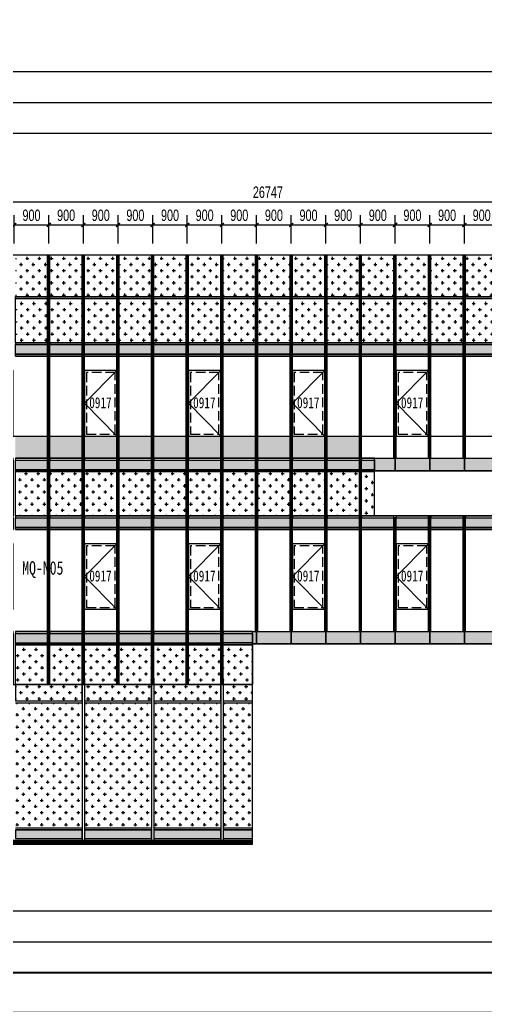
# Model space of a CAD drawing. Extents: x -483182 to 812890, y -390528 to -214858.
# Drawn here: x -155345 to -143251, y -353794 to -328048 of the extents above; entities that cross this region are included whole.
import ezdxf

# ---------------------------------------------------------------- set-up
doc = ezdxf.new("R2010")
doc.units = 0
doc.header["$LTSCALE"] = 1000
doc.header["$MEASUREMENT"] = 0
doc.linetypes.add('DASH', pattern=[0.35, 0.25, -0.1])
for name, color, linetype in [('01-标注_尺寸', 124, 'Continuous'), ('01-标注_符号', 200, 'Continuous'), ('05-填充_156', 156, 'Continuous'), ('05-填充_168', 168, 'Continuous'), ('05-填充_18', 18, 'Continuous'), ('05-填充_天正', 14, 'Continuous'), ('A-0-图名图例', 2, 'Continuous'), ('A-C_幕墙龙骨', 133, 'Continuous'), ('A-C_窗', 140, 'Continuous')]:
    doc.layers.add(name, color=color, linetype=linetype)
doc.layers.add('04-不打印_辅助线', color=165, linetype='Continuous', plot=False)
doc.styles.add('_TCH_DIM_T3', font='ros.shx', dxfattribs={"width": 0.705882, "bigfont": 'jd.shx'})
doc.styles.get("Standard").update_dxf_attribs({"font": 'STXIHEI_0.TTF', "width": 0.75})
doc.dimstyles.new('_TCH_ARCH&&100', dxfattribs={"dimtxt": 297.5, "dimasz": 100, "dimexe": 250, "dimexo": 300, "dimgap": 100, "dimtad": 1, "dimdec": 0, "dimzin": 0, "dimdsep": 46, "dimtxsty": '_TCH_DIM_T3', "dimblk": 'ARCHTICK', "dimcen": 0.09, "dimclrt": 7, "dimazin": 2, "dimtfac": 1, "dimtdec": 0, "dimtix": 1, "dimtmove": 2, "dimatfit": 3, "dimfxl": 0, "dimtolj": 1, "dimtzin": 0, "dimarcsym": 0})

# ---------------------------------------------------------------- blocks, each defined once
blk = doc.blocks.new('*U348')
at = {"layer": '05-填充_168'}
h = blk.add_hatch(color=256, dxfattribs=at)
h.dxf.hatch_style = 1
h.paths.add_polyline_path([(0, 50), (767, 50), (767, 275), (0, 275)])
for points in [[(0, 325), (767, 325)], [(0, 275), (767, 275)], [(0, 50), (767, 50)], [(0, 0), (767, 0)]]:
    blk.add_lwpolyline(points)
blk.add_lwpolyline([(0, 50), (767, 50), (767, 275), (0, 275)], close=True)
blk = doc.blocks.new('*U433')
at = {"layer": '05-填充_156'}
h = blk.add_hatch(dxfattribs=at)
h.set_pattern_fill('CROSS', color=136, scale=100)
h.set_pattern_definition([(0, (-428108.5, 318054.43), (158.75, 158.75), [79.375, -238.125]), (90, (-428068.81, 318014.74), (-158.75, 158.75), [79.375, -238.125])])
h.paths.add_polyline_path([(0, 50), (767, 50), (767, 475), (0, 475)])
blk.add_lwpolyline([(0, 50), (767, 50), (767, 475), (0, 475)], close=True)
for points in [[(0, 50), (767, 50)], [(0, 0), (767, 0)]]:
    blk.add_lwpolyline(points)
blk = doc.blocks.new('*U437')
at = {"layer": '05-填充_156'}
h = blk.add_hatch(dxfattribs=at)
h.set_pattern_fill('CROSS', color=136, scale=100)
h.set_pattern_definition([(0, (-32249, 317429.43), (158.75, 158.75), [79.375, -238.125]), (90, (-32209.32, 317389.74), (-158.75, 158.75), [79.375, -238.125])])
h.paths.add_polyline_path([(0, 875), (840, 875), (840, -150), (0, -150)])
at = {"layer": '05-填充_168'}
h = blk.add_hatch(color=256, dxfattribs=at)
h.dxf.hatch_style = 1
h.paths.add_polyline_path([(0, 1175), (840, 1175), (840, 925), (0, 925)])
for points in [[(0, 1225), (840, 1225)], [(0, 1175), (840, 1175)], [(0, 925), (840, 925)], [(0, 875), (840, 875)]]:
    blk.add_lwpolyline(points)
for points in [[(0, 1175), (840, 1175), (840, 1225), (0, 1225)], [(0, 1175), (840, 1175), (840, 925), (0, 925)], [(840, 875), (0, 875), (0, 925), (840, 925)], [(0, 875), (840, 875), (840, -150), (0, -150)]]:
    blk.add_lwpolyline(points, close=True)
blk = doc.blocks.new('*U360')
at = {"layer": 'A-C_窗'}
blk.add_blockref('*U437', (-420, -612.5), dxfattribs=at)
blk = doc.blocks.new('*U361')
at = {"layer": 'A-C_窗', "color": 0, "linetype": 'ByBlock', "lineweight": -2, "transparency": 16777216}
for p in [(0, 0), (900, 0), (1800, 0), (2700, 0), (3600, 0), (4500, 0), (5400, 0), (6300, 0), (7200, 0), (8100, 0), (9000, 0), (9900, 0), (10800, 0)]:
    blk.add_blockref('*U360', p, dxfattribs=at)
blk = doc.blocks.new('jdtryrju')
at = {"layer": '05-填充_168'}
h = blk.add_hatch(color=256, dxfattribs=at)
h.dxf.hatch_style = 1
h.paths.add_polyline_path([(0, 1800), (840, 1800), (840, 1550), (0, 1550)])
h = blk.add_hatch(color=256, dxfattribs=at)
h.dxf.hatch_style = 1
h.paths.add_polyline_path([(0, 300), (840, 300), (840, 50), (0, 50)])
for points in [[(0, 1850), (840, 1850)], [(0, 1800), (840, 1800)], [(0, 1800), (840, 1800)], [(0, 1550), (840, 1550)], [(0, 1500), (840, 1500)], [(0, 350), (840, 350)], [(0, 300), (840, 300)], [(0, 50), (840, 50)], [(0, 0), (840, 0)]]:
    blk.add_lwpolyline(points)
for points in [[(0, 1800), (840, 1800), (840, 1850), (0, 1850)], [(0, 1800), (840, 1800), (840, 1550), (0, 1550)], [(840, 1500), (0, 1500), (0, 1550), (840, 1550)], [(0, 300), (840, 300), (840, 350), (0, 350)], [(0, 300), (840, 300), (840, 50), (0, 50)], [(840, 0), (0, 0), (0, 50), (840, 50)]]:
    blk.add_lwpolyline(points, close=True)
blk = doc.blocks.new('*U362')
at = {"layer": '05-填充_156'}
h = blk.add_hatch(dxfattribs=at)
h.set_pattern_fill('CROSS', color=136, scale=100)
h.set_pattern_definition([(0, (-32669, 312629.43), (158.75, 158.75), [79.375, -238.125]), (90, (-32629.32, 312589.74), (-158.75, 158.75), [79.375, -238.125])])
h.paths.add_polyline_path([(-420, 575), (420, 575), (420, -575), (-420, -575)])
at = {"layer": 'A-C_窗'}
blk.add_lwpolyline([(-420, 575), (420, 575), (420, -575), (-420, -575)], close=True, dxfattribs=at)
blk.add_blockref('jdtryrju', (-420, -925), dxfattribs=at)
blk = doc.blocks.new('*U363')
at = {"layer": 'A-C_窗', "color": 0, "linetype": 'ByBlock', "lineweight": -2, "transparency": 16777216}
for p in [(0, 0), (900, 0), (1800, 0), (2700, 0), (3600, 0), (4500, 0), (5400, 0), (6300, 0), (7200, 0), (8100, 0), (9000, 0), (9900, 0), (10800, 0), (11700, 0), (12600, 0), (13500, 0), (14400, 0)]:
    blk.add_blockref('*U362', p, dxfattribs=at)
blk = doc.blocks.new('*U354')
at = {"layer": '05-填充_168'}
h = blk.add_hatch(color=256, dxfattribs=at)
h.dxf.hatch_style = 1
h.paths.add_polyline_path([(0, 300), (334, 300), (334, 50), (0, 50)])
for points in [[(0, 350), (334, 350)], [(0, 300), (334, 300)], [(0, 50), (334, 50)], [(0, 0), (334, 0)]]:
    blk.add_lwpolyline(points)
for points in [[(0, 300), (334, 300), (334, 350), (0, 350)], [(0, 300), (334, 300), (334, 50), (0, 50)], [(334, 0), (0, 0), (0, 50), (334, 50)]]:
    blk.add_lwpolyline(points, close=True)
blk = doc.blocks.new('*U353')
at = {"layer": '05-填充_168'}
h = blk.add_hatch(color=256, dxfattribs=at)
h.dxf.hatch_style = 1
h.paths.add_polyline_path([(0, 300), (840, 300), (840, 50), (0, 50)])
for points in [[(0, 350), (840, 350)], [(0, 300), (840, 300)], [(0, 50), (840, 50)], [(0, 0), (840, 0)]]:
    blk.add_lwpolyline(points)
for points in [[(0, 300), (840, 300), (840, 350), (0, 350)], [(0, 300), (840, 300), (840, 50), (0, 50)], [(840, 0), (0, 0), (0, 50), (840, 50)]]:
    blk.add_lwpolyline(points, close=True)
blk = doc.blocks.new('*U364')
at = {"layer": 'A-C_窗'}
blk.add_blockref('*U353', (-420, -175), dxfattribs=at)
blk = doc.blocks.new('*U365')
at = {"layer": 'A-C_窗', "color": 0, "linetype": 'ByBlock', "lineweight": -2, "transparency": 16777216}
for p in [(0, 0), (900, 0), (1800, 0), (2700, 0), (3600, 0), (4500, 0), (5400, 0), (6300, 0), (7200, 0), (8100, 0)]:
    blk.add_blockref('*U364', p, dxfattribs=at)
blk = doc.blocks.new('*U436')
at = {"layer": '05-填充_156'}
h = blk.add_hatch(dxfattribs=at)
h.set_pattern_fill('CROSS', color=136, scale=100)
h.set_pattern_definition([(0, (-32322, 317429.43), (158.75, 158.75), [79.375, -238.125]), (90, (-32282.32, 317389.74), (-158.75, 158.75), [79.375, -238.125])])
h.paths.add_polyline_path([(0, 875), (767, 875), (767, -150), (0, -150)])
at = {"layer": '05-填充_168'}
h = blk.add_hatch(color=256, dxfattribs=at)
h.dxf.hatch_style = 1
h.paths.add_polyline_path([(0, 1175), (767, 1175), (767, 925), (0, 925)])
for points in [[(0, 1225), (767, 1225)], [(0, 1175), (767, 1175)], [(0, 925), (767, 925)], [(0, 875), (767, 875)]]:
    blk.add_lwpolyline(points)
for points in [[(0, 1175), (767, 1175), (767, 1225), (0, 1225)], [(0, 1175), (767, 1175), (767, 925), (0, 925)], [(767, 875), (0, 875), (0, 925), (767, 925)], [(0, 875), (767, 875), (767, -150), (0, -150)]]:
    blk.add_lwpolyline(points, close=True)
blk = doc.blocks.new('*U722')
blk.add_lwpolyline([(0, 0), (840, 0), (840, 1700), (0, 1700)], close=True)
blk.add_lwpolyline([(840, 1700), (0, 850), (840, 0)])
at = {"linetype": 'DASH'}
blk.add_lwpolyline([(50, 50), (790, 50), (790, 1650), (50, 1650)], close=True, dxfattribs=at)
at = {"layer": '04-不打印_辅助线', "width": 0.75}
blk.add_text('0917', height=285.4, dxfattribs=at).set_placement((121, 723))
blk = doc.blocks.new('*U358')
at = {"layer": 'A-C_窗'}
blk.add_blockref('*U722', (-420, -750), dxfattribs=at)
blk = doc.blocks.new('*U359')
at = {"layer": 'A-C_窗', "color": 0, "linetype": 'ByBlock', "lineweight": -2, "transparency": 16777216}
for p in [(-18900, 0), (-16200, 0), (-13500, 0), (-10800, 0), (-8100, 0), (-5400, 0), (-2700, 0), (0, 0)]:
    blk.add_blockref('*U358', p, dxfattribs=at)
blk = doc.blocks.new('*U31')
at = {"layer": '05-填充_156'}
h = blk.add_hatch(dxfattribs=at)
h.set_pattern_fill('CROSS', color=136, scale=100)
h.set_pattern_definition([(0, (-32147, 313554.43), (158.75, 158.75), [79.375, -238.125]), (90, (-32107.32, 313514.74), (-158.75, 158.75), [79.375, -238.125])])
h.paths.add_polyline_path([(0, 1500), (840, 1500), (840, 350), (0, 350)])
at = {"layer": '05-填充_168'}
h = blk.add_hatch(color=256, dxfattribs=at)
h.dxf.hatch_style = 1
h.paths.add_polyline_path([(0, 300), (840, 300), (840, 50), (0, 50)])
for points in [[(0, 1550), (840, 1550)], [(0, 1500), (840, 1500)], [(0, 350), (840, 350)], [(0, 300), (840, 300)], [(0, 50), (840, 50)], [(0, 0), (840, 0)]]:
    blk.add_lwpolyline(points)
for points in [[(840, 1500), (0, 1500), (0, 1550), (840, 1550)], [(0, 1500), (840, 1500), (840, 350), (0, 350)], [(0, 300), (840, 300), (840, 350), (0, 350)], [(0, 300), (840, 300), (840, 50), (0, 50)], [(840, 0), (0, 0), (0, 50), (840, 50)]]:
    blk.add_lwpolyline(points, close=True)
blk = doc.blocks.new('*U357')
at = {"layer": '05-填充_156'}
h = blk.add_hatch(dxfattribs=at)
h.set_pattern_fill('CROSS', color=136, scale=100)
h.set_pattern_definition([(0, (-426655.5, 307741.93), (158.75, 158.75), [79.375, -238.125]), (90, (-426615.81, 307702.24), (-158.75, 158.75), [79.375, -238.125])])
h.paths.add_polyline_path([(420, 1313), (-420, 1313), (-420, 237), (420, 237)])
at = {"layer": 'A-C_窗'}
blk.add_blockref('*U31', (-420, -1313), dxfattribs=at)
blk = doc.blocks.new('*U92')
at = {"layer": '05-填充_168'}
h = blk.add_hatch(color=256, dxfattribs=at)
h.dxf.hatch_style = 1
h.paths.add_polyline_path([(0, 50), (1740, 50), (1740, 275), (0, 275)])
for points in [[(0, 325), (1740, 325)], [(0, 275), (1740, 275)], [(0, 50), (1740, 50)], [(0, 0), (1740, 0)]]:
    blk.add_lwpolyline(points)
blk.add_lwpolyline([(0, 50), (1740, 50), (1740, 275), (0, 275)], close=True)
blk = doc.blocks.new('*U434')
at = {"layer": '05-填充_156'}
h = blk.add_hatch(dxfattribs=at)
h.set_pattern_fill('CROSS', color=136, scale=100)
h.set_pattern_definition([(0, (-427135.5, 318054.43), (158.75, 158.75), [79.375, -238.125]), (90, (-427095.81, 318014.74), (-158.75, 158.75), [79.375, -238.125])])
h.paths.add_polyline_path([(0, 50), (1740, 50), (1740, 475), (0, 475)])
blk.add_lwpolyline([(0, 50), (1740, 50), (1740, 475), (0, 475)], close=True)
for points in [[(0, 50), (1740, 50)], [(0, 0), (1740, 0)]]:
    blk.add_lwpolyline(points)
blk = doc.blocks.new('tjuytduj')
at = {"layer": '05-填充_156'}
h = blk.add_hatch(dxfattribs=at)
h.set_pattern_fill('CROSS', color=136, scale=100)
h.set_pattern_definition([(0, (-17789, 321129.43), (158.75, 158.75), [79.375, -238.125]), (90, (-17749.32, 321089.74), (-158.75, 158.75), [79.375, -238.125])])
h.paths.add_polyline_path([(14460, 9075), (14777, 9075), (14777, 7925), (14460, 7925)])
h = blk.add_hatch(dxfattribs=at)
h.set_pattern_fill('CROSS', color=136, scale=100)
h.set_pattern_definition([(0, (-421675.5, 321129.43), (158.75, 158.75), [79.375, -238.125]), (90, (-421635.81, 321089.74), (-158.75, 158.75), [79.375, -238.125])])
h.paths.add_polyline_path([(7200, 3075), (5460, 3075), (5460, -175), (7200, -175)])
h = blk.add_hatch(dxfattribs=at)
h.set_pattern_fill('CROSS', color=136, scale=100)
h.set_pattern_definition([(0, (-419875.5, 321129.43), (158.75, 158.75), [79.375, -238.125]), (90, (-419835.81, 321089.74), (-158.75, 158.75), [79.375, -238.125])])
h.paths.add_polyline_path([(9000, 3075), (7260, 3075), (7260, -175), (9000, -175)])
h = blk.add_hatch(dxfattribs=at)
h.set_pattern_fill('CROSS', color=136, scale=100)
h.set_pattern_definition([(0, (-418075.5, 321129.43), (158.75, 158.75), [79.375, -238.125]), (90, (-418035.81, 321089.74), (-158.75, 158.75), [79.375, -238.125])])
h.paths.add_polyline_path([(10800, 3075), (9060, 3075), (9060, -175), (10800, -175)])
h = blk.add_hatch(dxfattribs=at)
h.set_pattern_fill('CROSS', color=136, scale=100)
h.set_pattern_definition([(0, (-427075.5, 321129.43), (158.75, 158.75), [79.375, -238.125]), (90, (-427035.81, 321089.74), (-158.75, 158.75), [79.375, -238.125])])
h.paths.add_polyline_path([(11627, 3075), (10860, 3075), (10860, -175), (11627, -175)])
at = {"layer": '05-填充_168'}
h = blk.add_hatch(color=256, dxfattribs=at)
h.dxf.hatch_style = 1
h.paths.add_polyline_path([(14794, 9425), (18900, 9425), (18900, 9100), (14794, 9100)])
h = blk.add_hatch(color=256, dxfattribs=at)
h.dxf.hatch_style = 1
h.paths.add_polyline_path([(11627, 4925), (18900, 4925), (18900, 4600), (11627, 4600)])
for points in [[(14460, 4925), (14400, 4925)], [(15360, 4925), (15300, 4925)], [(16260, 4925), (16200, 4925)]]:
    blk.add_lwpolyline(points)
at = {"layer": '05-填充_18'}
for points, const_width in [([(6330, 3550), (6330, 14700)], 60), ([(7230, 3550), (7230, 14700)], 60), ([(8130, 3550), (8130, 14700)], 60), ([(9030, 3550), (9030, 14700)], 60), ([(9930, 3550), (9930, 14700)], 60), ([(10830, 7875), (10830, 14700)], 60), ([(11730, 7875), (11730, 14700)], 60), ([(12630, 7875), (12630, 14700)], 60), ([(13530, 7875), (13530, 14700)], 60), ([(14430, 7875), (14430, 14700)], 60), ([(15330, 9425), (15330, 14700)], 60), ([(16230, 9425), (16230, 14700)], 60), ([(17130, 9425), (17130, 14700)], 60), ([(10830, 3550), (10830, 7875)], 60), ([(11730, 4925), (11730, 7875)], 60), ([(12630, 4925), (12630, 7875)], 60), ([(13530, 4925), (13530, 7875)], 60), ([(14430, 4925), (14430, 7875)], 60), ([(15330, 4925), (15330, 7900)], 60), ([(16230, 4925), (16230, 7925)], 60), ([(17130, 4925), (17130, 7925)], 60), ([(0, -550), (11627, -550)], 100)]:
    blk.add_lwpolyline(points, dxfattribs=dict(at, const_width=const_width))
at = {"layer": 'A-C_幕墙龙骨'}
for points in [[(6300, 3550), (6300, 14700)], [(6360, 3550), (6360, 14700)], [(7200, 3550), (7200, 14700)], [(7260, 3550), (7260, 14700)], [(8100, 3550), (8100, 14700)], [(8160, 3550), (8160, 14700)], [(9000, 3550), (9000, 14700)], [(9060, 3550), (9060, 14700)], [(9900, 3550), (9900, 14700)], [(9960, 3550), (9960, 14700)], [(10800, 7875), (10800, 14700)], [(10860, 7875), (10860, 14700)], [(11700, 7875), (11700, 14700)], [(11760, 7875), (11760, 14700)], [(12600, 7875), (12600, 14700)], [(12660, 7875), (12660, 14700)], [(13500, 7875), (13500, 14700)], [(13560, 7875), (13560, 14700)], [(14400, 7875), (14400, 14700)], [(14460, 7875), (14460, 14700)], [(15300, 9425), (15300, 14700)], [(15360, 9425), (15360, 14700)], [(16200, 9425), (16200, 14700)], [(16260, 9425), (16260, 14700)], [(17100, 9425), (17100, 14700)], [(17160, 9425), (17160, 14700)], [(10800, 3550), (10800, 7875)], [(10860, 3550), (10860, 7875)], [(11700, 4925), (11700, 7875)], [(11760, 4925), (11760, 7875)], [(12600, 4925), (12600, 7875)], [(12660, 4925), (12660, 7875)], [(13500, 4925), (13500, 7875)], [(13560, 4925), (13560, 7875)], [(14400, 4925), (14400, 7875)], [(14460, 4925), (14460, 7875)], [(15300, 4925), (15300, 7900)], [(15360, 4925), (15360, 7900)], [(16200, 4925), (16200, 7925)], [(16260, 4925), (16260, 7925)], [(17100, 4925), (17100, 7925)], [(17160, 4925), (17160, 7925)], [(11760, 4925), (11700, 4925)], [(12660, 4925), (12600, 4925)], [(13560, 4925), (13500, 4925)], [(17160, 4925), (17100, 4925)]]:
    blk.add_lwpolyline(points, dxfattribs=at)
at = {"layer": 'A-C_窗'}
for p, q in [((-1350, 10000), (18960, 10000)), ((14460, 7575), (16200, 7575)), ((7200, 3700), (7200, -500)), ((7260, 3700), (7260, -500)), ((9000, 3700), (9000, -500)), ((9060, 3700), (9060, -500)), ((10800, 3700), (10800, -500)), ((10860, 3700), (10860, -500)), ((0, 3550), (11627, 3550)), ((0, -500), (11627, -500))]:
    blk.add_line(p, q, dxfattribs=at)
blk.add_lwpolyline([(0, -600), (11627, -600), (11627, 4600), (24003, 4600), (24003, 7925), (14794, 7925), (14794, 9100), (25397, 9100), (25397, 14700), (-1350, 14700), (-1350, 3550), (0, 3550), (0, -600)], dxfattribs=at)
for points in [[(14794, 9425), (15330, 9425), (15330, 9100), (14794, 9100)], [(15330, 9425), (16230, 9425), (16230, 9100), (15330, 9100)], [(16230, 9425), (17130, 9425), (17130, 9100), (16230, 9100)], [(17130, 9425), (18030, 9425), (18030, 9100), (17130, 9100)], [(11730, 4600), (11627, 4600), (11627, 4925), (11730, 4925)], [(12630, 4600), (11730, 4600), (11730, 4925), (12630, 4925)], [(13530, 4600), (12630, 4600), (12630, 4925), (13530, 4925)], [(14430, 4600), (13530, 4600), (13530, 4925), (14430, 4925)], [(15330, 4600), (14430, 4600), (14430, 4925), (15330, 4925)], [(16230, 4600), (15330, 4600), (15330, 4925), (16230, 4925)], [(17130, 4600), (16230, 4600), (16230, 4925), (17130, 4925)], [(18030, 4600), (17130, 4600), (17130, 4925), (18030, 4925)]]:
    blk.add_lwpolyline(points, close=True, dxfattribs=at)
at = {"layer": 'A-C_窗', "color": 0, "linetype": 'ByBlock', "lineweight": -2, "transparency": 16777216}
for p in [(5880, 13387), (6780, 13387), (7680, 13387), (8580, 13387), (9480, 13387), (10380, 13387), (11280, 13387), (12180, 13387), (13080, 13387), (13980, 13387), (14880, 13387), (15780, 13387), (16680, 13387), (17580, 13387)]:
    blk.add_blockref('*U357', p, dxfattribs=at)
at = {"layer": 'A-C_窗'}
for name, p in [('*U359', (18480, 10750)), ('*U363', (-420, 8500)), ('*U354', (14460, 9075)), ('*U365', (14880, 7750)), ('*U359', (18480, 6250)), ('*U361', (-420, 4312)), ('*U436', (10860, 3700)), ('*U434', (5460, 3075)), ('*U434', (7260, 3075)), ('*U434', (9060, 3075)), ('*U433', (10860, 3075)), ('*U92', (5460, -500)), ('*U92', (7260, -500)), ('*U92', (9060, -500)), ('*U348', (10860, -500))]:
    blk.add_blockref(name, p, dxfattribs=at)
blk = doc.blocks.new('图框-A1')
for points, const_width in [([(0, 0), (841, 0), (841, 594), (0, 594)], 0.05), ([(766, 584), (25, 584), (25, 10), (766, 10)], 0.5)]:
    blk.add_lwpolyline(points, close=True, dxfattribs=dict(const_width=const_width))
blk = doc.blocks.new('_ArchTick')
at = {"color": 0, "linetype": 'ByBlock', "const_width": 0.4}
blk.add_lwpolyline([(-0.5, -0.5), (0.5, 0.5)], dxfattribs=at)
blk = doc.blocks.new('*D1624')
at = {"layer": '01-标注_尺寸', "color": 0, "lineweight": -2, "transparency": 16777216}
for p, q in [((-143792, -333857), (-143792, -333125)), ((-142892, -333857), (-142892, -333125)), ((-143792, -333375), (-142892, -333375))]:
    blk.add_line(p, q, dxfattribs=at)
at = {"layer": 'Defpoints', "color": 0, "transparency": 16777216}
for p in [(-142892, -333375), (-143792, -334157), (-142892, -334157)]:
    blk.add_point(p, dxfattribs=at)
at = {"layer": '01-标注_尺寸', "color": 0, "lineweight": -2, "transparency": 16777216, "xscale": 100, "yscale": 100, "zscale": 100, "rotation": 180}
blk.add_blockref('_ArchTick', (-143792, -333375), dxfattribs=at)
at = {"layer": '01-标注_尺寸', "color": 0, "lineweight": -2, "transparency": 16777216, "xscale": 100, "yscale": 100, "zscale": 100}
blk.add_blockref('_ArchTick', (-142892, -333375), dxfattribs=at)
at = {"layer": '01-标注_尺寸', "color": 7, "transparency": 16777216, "insert": (-143342, -333126), "char_height": 297.5, "attachment_point": 5, "style": '_TCH_DIM_T3'}
blk.add_mtext('\\A1;900', dxfattribs=at)
blk = doc.blocks.new('*D1625')
at = {"layer": '01-标注_尺寸', "color": 0, "lineweight": -2, "transparency": 16777216}
for p, q in [((-144692, -333857), (-144692, -333125)), ((-143792, -333857), (-143792, -333125)), ((-144692, -333375), (-143792, -333375))]:
    blk.add_line(p, q, dxfattribs=at)
at = {"layer": 'Defpoints', "color": 0, "transparency": 16777216}
for p in [(-143792, -333375), (-144692, -334157), (-143792, -334157)]:
    blk.add_point(p, dxfattribs=at)
at = {"layer": '01-标注_尺寸', "color": 0, "lineweight": -2, "transparency": 16777216, "xscale": 100, "yscale": 100, "zscale": 100, "rotation": 180}
blk.add_blockref('_ArchTick', (-144692, -333375), dxfattribs=at)
at = {"layer": '01-标注_尺寸', "color": 0, "lineweight": -2, "transparency": 16777216, "xscale": 100, "yscale": 100, "zscale": 100}
blk.add_blockref('_ArchTick', (-143792, -333375), dxfattribs=at)
at = {"layer": '01-标注_尺寸', "color": 7, "transparency": 16777216, "insert": (-144242, -333126), "char_height": 297.5, "attachment_point": 5, "style": '_TCH_DIM_T3'}
blk.add_mtext('\\A1;900', dxfattribs=at)
blk = doc.blocks.new('*D1626')
at = {"layer": '01-标注_尺寸', "color": 0, "lineweight": -2, "transparency": 16777216}
for p, q in [((-145592, -333857), (-145592, -333125)), ((-144692, -333857), (-144692, -333125)), ((-145592, -333375), (-144692, -333375))]:
    blk.add_line(p, q, dxfattribs=at)
at = {"layer": 'Defpoints', "color": 0, "transparency": 16777216}
for p in [(-144692, -333375), (-145592, -334157), (-144692, -334157)]:
    blk.add_point(p, dxfattribs=at)
at = {"layer": '01-标注_尺寸', "color": 0, "lineweight": -2, "transparency": 16777216, "xscale": 100, "yscale": 100, "zscale": 100, "rotation": 180}
blk.add_blockref('_ArchTick', (-145592, -333375), dxfattribs=at)
at = {"layer": '01-标注_尺寸', "color": 0, "lineweight": -2, "transparency": 16777216, "xscale": 100, "yscale": 100, "zscale": 100}
blk.add_blockref('_ArchTick', (-144692, -333375), dxfattribs=at)
at = {"layer": '01-标注_尺寸', "color": 7, "transparency": 16777216, "insert": (-145142, -333126), "char_height": 297.5, "attachment_point": 5, "style": '_TCH_DIM_T3'}
blk.add_mtext('\\A1;900', dxfattribs=at)
blk = doc.blocks.new('*D1627')
at = {"layer": '01-标注_尺寸', "color": 0, "lineweight": -2, "transparency": 16777216}
for p, q in [((-146492, -333857), (-146492, -333125)), ((-145592, -333857), (-145592, -333125)), ((-146492, -333375), (-145592, -333375))]:
    blk.add_line(p, q, dxfattribs=at)
at = {"layer": 'Defpoints', "color": 0, "transparency": 16777216}
for p in [(-145592, -333375), (-146492, -334157), (-145592, -334157)]:
    blk.add_point(p, dxfattribs=at)
at = {"layer": '01-标注_尺寸', "color": 0, "lineweight": -2, "transparency": 16777216, "xscale": 100, "yscale": 100, "zscale": 100, "rotation": 180}
blk.add_blockref('_ArchTick', (-146492, -333375), dxfattribs=at)
at = {"layer": '01-标注_尺寸', "color": 0, "lineweight": -2, "transparency": 16777216, "xscale": 100, "yscale": 100, "zscale": 100}
blk.add_blockref('_ArchTick', (-145592, -333375), dxfattribs=at)
at = {"layer": '01-标注_尺寸', "color": 7, "transparency": 16777216, "insert": (-146042, -333126), "char_height": 297.5, "attachment_point": 5, "style": '_TCH_DIM_T3'}
blk.add_mtext('\\A1;900', dxfattribs=at)
blk = doc.blocks.new('*D1628')
at = {"layer": '01-标注_尺寸', "color": 0, "lineweight": -2, "transparency": 16777216}
for p, q in [((-147392, -333857), (-147392, -333125)), ((-146492, -333857), (-146492, -333125)), ((-147392, -333375), (-146492, -333375))]:
    blk.add_line(p, q, dxfattribs=at)
at = {"layer": 'Defpoints', "color": 0, "transparency": 16777216}
for p in [(-146492, -333375), (-147392, -334157), (-146492, -334157)]:
    blk.add_point(p, dxfattribs=at)
at = {"layer": '01-标注_尺寸', "color": 0, "lineweight": -2, "transparency": 16777216, "xscale": 100, "yscale": 100, "zscale": 100, "rotation": 180}
blk.add_blockref('_ArchTick', (-147392, -333375), dxfattribs=at)
at = {"layer": '01-标注_尺寸', "color": 0, "lineweight": -2, "transparency": 16777216, "xscale": 100, "yscale": 100, "zscale": 100}
blk.add_blockref('_ArchTick', (-146492, -333375), dxfattribs=at)
at = {"layer": '01-标注_尺寸', "color": 7, "transparency": 16777216, "insert": (-146942, -333126), "char_height": 297.5, "attachment_point": 5, "style": '_TCH_DIM_T3'}
blk.add_mtext('\\A1;900', dxfattribs=at)
blk = doc.blocks.new('*D1629')
at = {"layer": '01-标注_尺寸', "color": 0, "lineweight": -2, "transparency": 16777216}
for p, q in [((-148292, -333857), (-148292, -333125)), ((-147392, -333857), (-147392, -333125)), ((-148292, -333375), (-147392, -333375))]:
    blk.add_line(p, q, dxfattribs=at)
at = {"layer": 'Defpoints', "color": 0, "transparency": 16777216}
for p in [(-147392, -333375), (-148292, -334157), (-147392, -334157)]:
    blk.add_point(p, dxfattribs=at)
at = {"layer": '01-标注_尺寸', "color": 0, "lineweight": -2, "transparency": 16777216, "xscale": 100, "yscale": 100, "zscale": 100, "rotation": 180}
blk.add_blockref('_ArchTick', (-148292, -333375), dxfattribs=at)
at = {"layer": '01-标注_尺寸', "color": 0, "lineweight": -2, "transparency": 16777216, "xscale": 100, "yscale": 100, "zscale": 100}
blk.add_blockref('_ArchTick', (-147392, -333375), dxfattribs=at)
at = {"layer": '01-标注_尺寸', "color": 7, "transparency": 16777216, "insert": (-147842, -333126), "char_height": 297.5, "attachment_point": 5, "style": '_TCH_DIM_T3'}
blk.add_mtext('\\A1;900', dxfattribs=at)
blk = doc.blocks.new('*D1630')
at = {"layer": '01-标注_尺寸', "color": 0, "lineweight": -2, "transparency": 16777216}
for p, q in [((-149192, -333857), (-149192, -333125)), ((-148292, -333857), (-148292, -333125)), ((-149192, -333375), (-148292, -333375))]:
    blk.add_line(p, q, dxfattribs=at)
at = {"layer": 'Defpoints', "color": 0, "transparency": 16777216}
for p in [(-148292, -333375), (-149192, -334157), (-148292, -334157)]:
    blk.add_point(p, dxfattribs=at)
at = {"layer": '01-标注_尺寸', "color": 0, "lineweight": -2, "transparency": 16777216, "xscale": 100, "yscale": 100, "zscale": 100, "rotation": 180}
blk.add_blockref('_ArchTick', (-149192, -333375), dxfattribs=at)
at = {"layer": '01-标注_尺寸', "color": 0, "lineweight": -2, "transparency": 16777216, "xscale": 100, "yscale": 100, "zscale": 100}
blk.add_blockref('_ArchTick', (-148292, -333375), dxfattribs=at)
at = {"layer": '01-标注_尺寸', "color": 7, "transparency": 16777216, "insert": (-148742, -333126), "char_height": 297.5, "attachment_point": 5, "style": '_TCH_DIM_T3'}
blk.add_mtext('\\A1;900', dxfattribs=at)
blk = doc.blocks.new('*D1631')
at = {"layer": '01-标注_尺寸', "color": 0, "lineweight": -2, "transparency": 16777216}
for p, q in [((-150092, -333857), (-150092, -333125)), ((-149192, -333857), (-149192, -333125)), ((-150092, -333375), (-149192, -333375))]:
    blk.add_line(p, q, dxfattribs=at)
at = {"layer": 'Defpoints', "color": 0, "transparency": 16777216}
for p in [(-149192, -333375), (-150092, -334157), (-149192, -334157)]:
    blk.add_point(p, dxfattribs=at)
at = {"layer": '01-标注_尺寸', "color": 0, "lineweight": -2, "transparency": 16777216, "xscale": 100, "yscale": 100, "zscale": 100, "rotation": 180}
blk.add_blockref('_ArchTick', (-150092, -333375), dxfattribs=at)
at = {"layer": '01-标注_尺寸', "color": 0, "lineweight": -2, "transparency": 16777216, "xscale": 100, "yscale": 100, "zscale": 100}
blk.add_blockref('_ArchTick', (-149192, -333375), dxfattribs=at)
at = {"layer": '01-标注_尺寸', "color": 7, "transparency": 16777216, "insert": (-149642, -333126), "char_height": 297.5, "attachment_point": 5, "style": '_TCH_DIM_T3'}
blk.add_mtext('\\A1;900', dxfattribs=at)
blk = doc.blocks.new('*D1632')
at = {"layer": '01-标注_尺寸', "color": 0, "lineweight": -2, "transparency": 16777216}
for p, q in [((-150992, -333857), (-150992, -333125)), ((-150092, -333857), (-150092, -333125)), ((-150992, -333375), (-150092, -333375))]:
    blk.add_line(p, q, dxfattribs=at)
at = {"layer": 'Defpoints', "color": 0, "transparency": 16777216}
for p in [(-150092, -333375), (-150992, -334157), (-150092, -334157)]:
    blk.add_point(p, dxfattribs=at)
at = {"layer": '01-标注_尺寸', "color": 0, "lineweight": -2, "transparency": 16777216, "xscale": 100, "yscale": 100, "zscale": 100, "rotation": 180}
blk.add_blockref('_ArchTick', (-150992, -333375), dxfattribs=at)
at = {"layer": '01-标注_尺寸', "color": 0, "lineweight": -2, "transparency": 16777216, "xscale": 100, "yscale": 100, "zscale": 100}
blk.add_blockref('_ArchTick', (-150092, -333375), dxfattribs=at)
at = {"layer": '01-标注_尺寸', "color": 7, "transparency": 16777216, "insert": (-150542, -333126), "char_height": 297.5, "attachment_point": 5, "style": '_TCH_DIM_T3'}
blk.add_mtext('\\A1;900', dxfattribs=at)
blk = doc.blocks.new('*D1633')
at = {"layer": '01-标注_尺寸', "color": 0, "lineweight": -2, "transparency": 16777216}
for p, q in [((-151892, -333857), (-151892, -333125)), ((-150992, -333857), (-150992, -333125)), ((-151892, -333375), (-150992, -333375))]:
    blk.add_line(p, q, dxfattribs=at)
at = {"layer": 'Defpoints', "color": 0, "transparency": 16777216}
for p in [(-150992, -333375), (-151892, -334157), (-150992, -334157)]:
    blk.add_point(p, dxfattribs=at)
at = {"layer": '01-标注_尺寸', "color": 0, "lineweight": -2, "transparency": 16777216, "xscale": 100, "yscale": 100, "zscale": 100, "rotation": 180}
blk.add_blockref('_ArchTick', (-151892, -333375), dxfattribs=at)
at = {"layer": '01-标注_尺寸', "color": 0, "lineweight": -2, "transparency": 16777216, "xscale": 100, "yscale": 100, "zscale": 100}
blk.add_blockref('_ArchTick', (-150992, -333375), dxfattribs=at)
at = {"layer": '01-标注_尺寸', "color": 7, "transparency": 16777216, "insert": (-151442, -333126), "char_height": 297.5, "attachment_point": 5, "style": '_TCH_DIM_T3'}
blk.add_mtext('\\A1;900', dxfattribs=at)
blk = doc.blocks.new('*D1634')
at = {"layer": '01-标注_尺寸', "color": 0, "lineweight": -2, "transparency": 16777216}
for p, q in [((-152792, -333857), (-152792, -333125)), ((-151892, -333857), (-151892, -333125)), ((-152792, -333375), (-151892, -333375))]:
    blk.add_line(p, q, dxfattribs=at)
at = {"layer": 'Defpoints', "color": 0, "transparency": 16777216}
for p in [(-151892, -333375), (-152792, -334157), (-151892, -334157)]:
    blk.add_point(p, dxfattribs=at)
at = {"layer": '01-标注_尺寸', "color": 0, "lineweight": -2, "transparency": 16777216, "xscale": 100, "yscale": 100, "zscale": 100, "rotation": 180}
blk.add_blockref('_ArchTick', (-152792, -333375), dxfattribs=at)
at = {"layer": '01-标注_尺寸', "color": 0, "lineweight": -2, "transparency": 16777216, "xscale": 100, "yscale": 100, "zscale": 100}
blk.add_blockref('_ArchTick', (-151892, -333375), dxfattribs=at)
at = {"layer": '01-标注_尺寸', "color": 7, "transparency": 16777216, "insert": (-152342, -333126), "char_height": 297.5, "attachment_point": 5, "style": '_TCH_DIM_T3'}
blk.add_mtext('\\A1;900', dxfattribs=at)
blk = doc.blocks.new('*D1635')
at = {"layer": '01-标注_尺寸', "color": 0, "lineweight": -2, "transparency": 16777216}
for p, q in [((-153692, -333857), (-153692, -333125)), ((-152792, -333857), (-152792, -333125)), ((-153692, -333375), (-152792, -333375))]:
    blk.add_line(p, q, dxfattribs=at)
at = {"layer": 'Defpoints', "color": 0, "transparency": 16777216}
for p in [(-152792, -333375), (-153692, -334157), (-152792, -334157)]:
    blk.add_point(p, dxfattribs=at)
at = {"layer": '01-标注_尺寸', "color": 0, "lineweight": -2, "transparency": 16777216, "xscale": 100, "yscale": 100, "zscale": 100, "rotation": 180}
blk.add_blockref('_ArchTick', (-153692, -333375), dxfattribs=at)
at = {"layer": '01-标注_尺寸', "color": 0, "lineweight": -2, "transparency": 16777216, "xscale": 100, "yscale": 100, "zscale": 100}
blk.add_blockref('_ArchTick', (-152792, -333375), dxfattribs=at)
at = {"layer": '01-标注_尺寸', "color": 7, "transparency": 16777216, "insert": (-153242, -333126), "char_height": 297.5, "attachment_point": 5, "style": '_TCH_DIM_T3'}
blk.add_mtext('\\A1;900', dxfattribs=at)
blk = doc.blocks.new('*D1636')
at = {"layer": '01-标注_尺寸', "color": 0, "lineweight": -2, "transparency": 16777216}
for p, q in [((-154592, -333857), (-154592, -333125)), ((-153692, -333857), (-153692, -333125)), ((-154592, -333375), (-153692, -333375))]:
    blk.add_line(p, q, dxfattribs=at)
at = {"layer": 'Defpoints', "color": 0, "transparency": 16777216}
for p in [(-153692, -333375), (-154592, -334157), (-153692, -334157)]:
    blk.add_point(p, dxfattribs=at)
at = {"layer": '01-标注_尺寸', "color": 0, "lineweight": -2, "transparency": 16777216, "xscale": 100, "yscale": 100, "zscale": 100, "rotation": 180}
blk.add_blockref('_ArchTick', (-154592, -333375), dxfattribs=at)
at = {"layer": '01-标注_尺寸', "color": 0, "lineweight": -2, "transparency": 16777216, "xscale": 100, "yscale": 100, "zscale": 100}
blk.add_blockref('_ArchTick', (-153692, -333375), dxfattribs=at)
at = {"layer": '01-标注_尺寸', "color": 7, "transparency": 16777216, "insert": (-154142, -333126), "char_height": 297.5, "attachment_point": 5, "style": '_TCH_DIM_T3'}
blk.add_mtext('\\A1;900', dxfattribs=at)
blk = doc.blocks.new('*D1637')
at = {"layer": '01-标注_尺寸', "color": 0, "lineweight": -2, "transparency": 16777216}
for p, q in [((-155492, -333857), (-155492, -333125)), ((-154592, -333857), (-154592, -333125)), ((-155492, -333375), (-154592, -333375))]:
    blk.add_line(p, q, dxfattribs=at)
at = {"layer": 'Defpoints', "color": 0, "transparency": 16777216}
for p in [(-154592, -333375), (-155492, -334157), (-154592, -334157)]:
    blk.add_point(p, dxfattribs=at)
at = {"layer": '01-标注_尺寸', "color": 0, "lineweight": -2, "transparency": 16777216, "xscale": 100, "yscale": 100, "zscale": 100, "rotation": 180}
blk.add_blockref('_ArchTick', (-155492, -333375), dxfattribs=at)
at = {"layer": '01-标注_尺寸', "color": 0, "lineweight": -2, "transparency": 16777216, "xscale": 100, "yscale": 100, "zscale": 100}
blk.add_blockref('_ArchTick', (-154592, -333375), dxfattribs=at)
at = {"layer": '01-标注_尺寸', "color": 7, "transparency": 16777216, "insert": (-155042, -333126), "char_height": 297.5, "attachment_point": 5, "style": '_TCH_DIM_T3'}
blk.add_mtext('\\A1;900', dxfattribs=at)
blk = doc.blocks.new('*D1646')
at = {"layer": '01-标注_尺寸', "color": 0, "lineweight": -2, "transparency": 16777216}
for p, q in [((-162272, -333757), (-162272, -332525)), ((-135525, -333757), (-135525, -332525)), ((-162272, -332775), (-135525, -332775))]:
    blk.add_line(p, q, dxfattribs=at)
at = {"layer": 'Defpoints', "color": 0, "transparency": 16777216}
for p in [(-135525, -332775), (-162272, -334057), (-135525, -334057)]:
    blk.add_point(p, dxfattribs=at)
at = {"layer": '01-标注_尺寸', "color": 0, "lineweight": -2, "transparency": 16777216, "xscale": 100, "yscale": 100, "zscale": 100, "rotation": 180}
blk.add_blockref('_ArchTick', (-162272, -332775), dxfattribs=at)
at = {"layer": '01-标注_尺寸', "color": 0, "lineweight": -2, "transparency": 16777216, "xscale": 100, "yscale": 100, "zscale": 100}
blk.add_blockref('_ArchTick', (-135525, -332775), dxfattribs=at)
at = {"layer": '01-标注_尺寸', "color": 7, "transparency": 16777216, "insert": (-148898, -332526), "char_height": 297.5, "attachment_point": 5, "style": '_TCH_DIM_T3'}
blk.add_mtext('\\A1;26747', dxfattribs=at)

msp = doc.modelspace()

# ---------------------------------------------------------------- hatches: boundary and pattern name
at = {"layer": '05-填充_天正'}
h = msp.add_hatch(dxfattribs=at)
h.set_pattern_fill('AR-CONC', color=256, scale=200)
h.set_pattern_definition([(50, (0, 0), (364.36934, -31.87817), [38.1, -419.1]), (355, (0, 0), (-70.48565, 382.1133), [30.48, -335.28]), (100.451, (30.36, -2.66), (293.885, 350.23338), [32.38, -356.18]), (46.1842, (0, 101.6), (542.1581, -84.08466), [57.15, -628.65]), (96.6356, (45.2, 94.6), (474.8085, 494.8511), [48.57, -534.27]), (351.184, (0, 101.6), (474.8092, 494.8502), [45.72, -502.92]), (21, (50.8, 76.2), (303.22976, -204.53104), [38.1, -419.1]), (326, (50.8, 76.2), (123.60406, 368.37593), [30.48, -335.28]), (71.4514, (76.07, 59.16), (426.83298, 163.8457), [32.38, -356.18]), (37.5, (0, 0), (6.177207, 169.11008), [0, -331.216, 0, -340.36, 0, -336.55]), (7.5, (0, 0), (133.639325, 200.36115), [0, -194.056, 0, -323.596, 0, -128.27]), (327.5, (-113.28, 0), (271.18119, -11.45749), [0, -127, 0, -396.24, 0, -525.78]), (317.5, (-164.08, 0), (296.25836, 50.85298), [0, -165.1, 0, -263.144, 0, -373.38])])
h.paths.add_polyline_path([(-146521.5, -338857.4), (-147361.5, -338857.4), (-147361.5, -339432.4), (-146521.5, -339432.4)])
h.paths.add_polyline_path([(-161821.5, -338857.4), (-162271.5, -338857.4), (-162271.5, -339432.4), (-161821.5, -339432.4)])
h.paths.add_polyline_path([(-160921.5, -338857.4), (-161761.5, -338857.4), (-161761.5, -339432.4), (-160921.5, -339432.4)])
h.paths.add_polyline_path([(-160021.5, -338857.4), (-160861.5, -338857.4), (-160861.5, -339432.4), (-160021.5, -339432.4)])
h.paths.add_polyline_path([(-159121.5, -338857.4), (-159961.5, -338857.4), (-159961.5, -339432.4), (-159121.5, -339432.4)])
h.paths.add_polyline_path([(-158221.5, -338857.4), (-159061.5, -338857.4), (-159061.5, -339432.4), (-158221.5, -339432.4)])
h.paths.add_polyline_path([(-157321.5, -338857.4), (-158161.5, -338857.4), (-158161.5, -339432.4), (-157321.5, -339432.4)])
h.paths.add_polyline_path([(-156421.5, -338857.4), (-157261.5, -338857.4), (-157261.5, -339432.4), (-156421.5, -339432.4)])
h.paths.add_polyline_path([(-155521.5, -338857.4), (-156361.5, -338857.4), (-156361.5, -339432.4), (-155521.5, -339432.4)])
h.paths.add_polyline_path([(-154621.5, -338857.4), (-155461.5, -338857.4), (-155461.5, -339432.4), (-154621.5, -339432.4)])
h.paths.add_polyline_path([(-153721.5, -338857.4), (-154561.5, -338857.4), (-154561.5, -339432.4), (-153721.5, -339432.4)])
h.paths.add_polyline_path([(-152821.5, -338857.4), (-153661.5, -338857.4), (-153661.5, -339432.4), (-152821.5, -339432.4)])
h.paths.add_polyline_path([(-151921.5, -338857.4), (-152761.5, -338857.4), (-152761.5, -339432.4), (-151921.5, -339432.4)])
h.paths.add_polyline_path([(-151021.5, -338857.4), (-151861.5, -338857.4), (-151861.5, -339432.4), (-151021.5, -339432.4)])
h.paths.add_polyline_path([(-150121.5, -338857.4), (-150961.5, -338857.4), (-150961.5, -339432.4), (-150121.5, -339432.4)])
h.paths.add_polyline_path([(-149221.5, -338857.4), (-150061.5, -338857.4), (-150061.5, -339432.4), (-149221.5, -339432.4)])
h.paths.add_polyline_path([(-148321.5, -338857.4), (-149161.5, -338857.4), (-149161.5, -339432.4), (-148321.5, -339432.4)])
h.paths.add_polyline_path([(-147421.5, -338857.4), (-148261.5, -338857.4), (-148261.5, -339432.4), (-147421.5, -339432.4)])

# ---------------------------------------------------------------- linework, layer by layer
at = {"layer": 'A-0-图名图例'}
for p, q in [((-207380, -329391.9), (-133280, -329391.9)), ((-207380, -330191.9), (-133280, -330191.9)), ((-207380, -330991.9), (-133280, -330991.9)), ((-207380, -351191.9), (-133280, -351191.9)), ((-207380, -351991.9), (-133280, -351991.9)), ((-207380, -352791.9), (-133280, -352791.9))]:
    msp.add_line(p, q, dxfattribs=at)

# ---------------------------------------------------------------- block references
at = {"xscale": 100, "yscale": 100, "zscale": 100}
msp.add_blockref('图框-A1', (-209880, -353791.9), dxfattribs=at)
at = {"layer": 'A-C_窗'}
msp.add_blockref('tjuytduj', (-160921.5, -348857.4), dxfattribs=at)

# ---------------------------------------------------------------- texts
at = {"layer": '01-标注_符号', "color": 7, "width": 0.75}
msp.add_text('MQ-N05', height=350, dxfattribs=at).set_placement((-155282.4, -342457.8))

# ---------------------------------------------------------------- dimensions: what is measured, and where the dimension line sits
at = {"layer": '01-标注_尺寸'}
for p1, p2, distance, picture, middle in [((-162271.5, -334057.4), (-135524.5, -334057.4), 1282.5, '*D1646', (-148898, -332526.2)), ((-155491.5, -334157.4), (-154591.5, -334157.4), 782.5, '*D1637', (-155041.5, -333126.2)), ((-154591.5, -334157.4), (-153691.5, -334157.4), 782.5, '*D1636', (-154141.5, -333126.2)), ((-153691.5, -334157.4), (-152791.5, -334157.4), 782.5, '*D1635', (-153241.5, -333126.2)), ((-152791.5, -334157.4), (-151891.5, -334157.4), 782.5, '*D1634', (-152341.5, -333126.2)), ((-151891.5, -334157.4), (-150991.5, -334157.4), 782.5, '*D1633', (-151441.5, -333126.2)), ((-150991.5, -334157.4), (-150091.5, -334157.4), 782.5, '*D1632', (-150541.5, -333126.2)), ((-150091.5, -334157.4), (-149191.5, -334157.4), 782.5, '*D1631', (-149641.5, -333126.2)), ((-149191.5, -334157.4), (-148291.5, -334157.4), 782.5, '*D1630', (-148741.5, -333126.2)), ((-148291.5, -334157.4), (-147391.5, -334157.4), 782.5, '*D1629', (-147841.5, -333126.2)), ((-147391.5, -334157.4), (-146491.5, -334157.4), 782.5, '*D1628', (-146941.5, -333126.2)), ((-146491.5, -334157.4), (-145591.5, -334157.4), 782.5, '*D1627', (-146041.5, -333126.2)), ((-145591.5, -334157.4), (-144691.5, -334157.4), 782.5, '*D1626', (-145141.5, -333126.2)), ((-144691.5, -334157.4), (-143791.5, -334157.4), 782.5, '*D1625', (-144241.5, -333126.2)), ((-143791.5, -334157.4), (-142891.5, -334157.4), 782.5, '*D1624', (-143341.5, -333126.2))]:
    dim = msp.add_aligned_dim(p1=p1, p2=p2, distance=distance, dimstyle='_TCH_ARCH&&100', dxfattribs=at)
    dim.commit()
    dim.dimension.update_dxf_attribs({"geometry": picture, "text_midpoint": middle})

doc.saveas('drawing.dxf')
